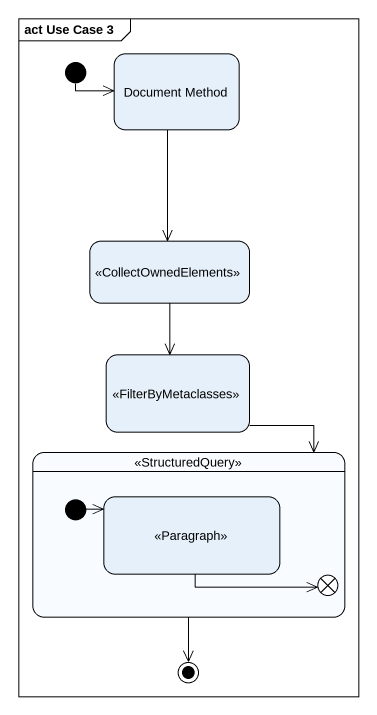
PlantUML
@startuml
mainframe act Use Case 3
hide empty description
state "Document Method" as Document_Method
state " " as state1 <<CollectOwnedElements>>
state " " as state2 <<FilterByMetaclasses>>
state " " as state3 <<StructuredQuery>> {
  state " " as state4 <<Paragraph>>
  state flowfinal1 <<end>>
  [*] -right-> state4
}
[*] -right-> Document_Method
Document_Method --> state1
state1 --> state2
state2 --> state3
state4 -right-> flowfinal1
state3 --> [*]
@enduml
